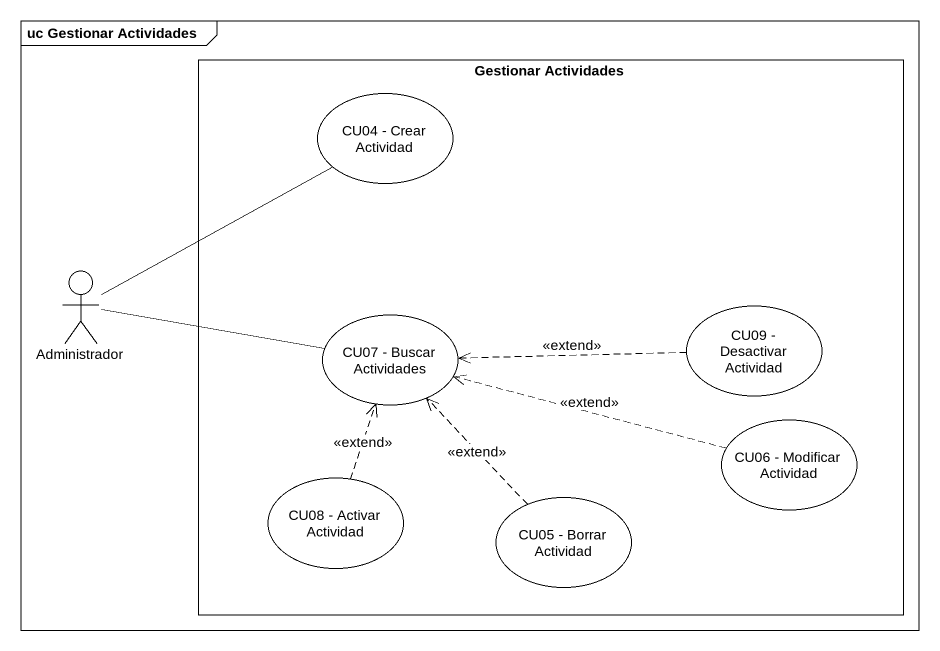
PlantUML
@startuml
mainframe uc Gestionar Actividades
rectangle "Gestionar Actividades" as Gestionar_Actividades {
  usecase "CU04 - Crear Actividad" as CU04_Crear_Actividad
  usecase "CU09 - Desactivar Actividad" as CU09_Desactivar_Actividad
  usecase "CU07 - Buscar Actividades" as CU07_Buscar_Actividades
  usecase "CU06 - Modificar Actividad" as CU06_Modificar_Actividad
  usecase "CU08 - Activar Actividad" as CU08_Activar_Actividad
  usecase "CU05 - Borrar Actividad" as CU05_Borrar_Actividad
}
actor Administrador
CU04_Crear_Actividad -- Administrador
CU09_Desactivar_Actividad .left.> CU07_Buscar_Actividades : <<extend>>
CU07_Buscar_Actividades -left- Administrador
CU06_Modificar_Actividad .left.> CU07_Buscar_Actividades : <<extend>>
CU08_Activar_Actividad .up.> CU07_Buscar_Actividades : <<extend>>
CU05_Borrar_Actividad .up.> CU07_Buscar_Actividades : <<extend>>
@enduml
